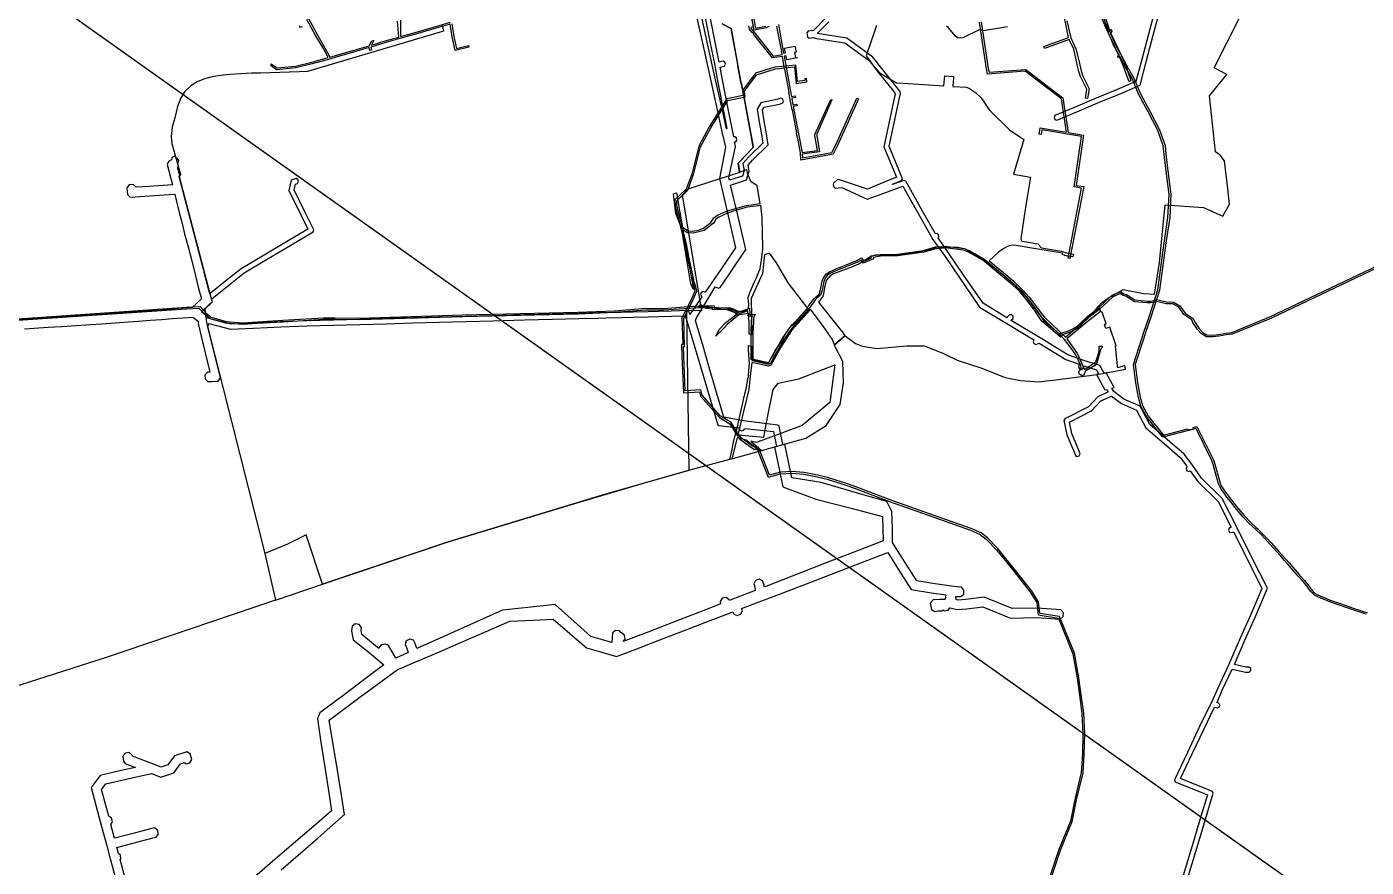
# Model space of a CAD drawing. Extents: x 896 to 2274771, y 652 to 548028.
# Drawn here: x 2232890 to 2235928, y 430659 to 432565 of the extents above; entities that cross this region are included whole.
import ezdxf

# ---------------------------------------------------------------- set-up
doc = ezdxf.new("R2010")
doc.units = 0
doc.header["$MEASUREMENT"] = 0
for name, color, linetype in [('B', 254, 'CONTINUOUS'), ('INHABITED', 14, 'CONTINUOUS'), ('Z', 30, 'CONTINUOUS')]:
    doc.layers.add(name, color=color, linetype=linetype)

msp = doc.modelspace()

# ---------------------------------------------------------------- linework, layer by layer
at = {"layer": 'B', "linetype": 'Continuous'}
msp.add_lwpolyline([(2234467.19, 432571.01), (2234487.8, 432560.89), (2234503.72, 432471.37), (2234504.74, 432462.9), (2234509.52, 432439.03), (2234511.08, 432435.29), (2234537.32, 432293.15), (2234537.68, 432291.17), (2234519.33, 432271.84), (2234508.48, 432260.42), (2234503.39, 432255.06), (2234503.8, 432252.61), (2234504.78, 432246.69), (2234506.51, 432236.28), (2234506.8, 432234.52), (2234388.99, 432196.2), (2234376.31, 432182.89), (2234420.31, 431920.67), (2234386.2, 431921.16), (2234391.51, 431558.66), (2234194.78, 431502.73), (2233844.07, 431396.18), (2233560.58, 431300.49), (2233523.27, 431412.46), (2233481.02, 431391.65), (2233429.95, 431370.37), (2233454.05, 431264.54), (2233069.94, 431134.89), (2232682.17, 431011)], dxfattribs=at)
at = {"layer": 'INHABITED', "linetype": 'Continuous'}
msp.add_lwpolyline([(2233831.7, 432567.9), (2233835.21, 432554.79), (2233526.46, 432463.37), (2233507.78, 432462.69), (2233420, 432459.51), (2233399.84, 432459.11), (2233375.43, 432458), (2233350.75, 432456.45), (2233329.25, 432454.22), (2233313.71, 432451.79), (2233293.24, 432446.61), (2233276.14, 432440.04), (2233262.03, 432430.67), (2233248.58, 432417.57), (2233239.27, 432403.29), (2233231.96, 432383.59), (2233226.03, 432358.38), (2233219.92, 432336.96), (2233217.26, 432315.65), (2233219.06, 432299.89), (2233238.84, 432229.99), (2233235.24, 432225.43), (2233290.14, 432017.3), (2233310.43, 431940.4), (2233294.04, 431924.56), (2233297.87, 431894.41), (2233429.95, 431370.38), (2233454.06, 431264.54), (2233560.58, 431300.5), (2233843.64, 431395.96), (2234132.81, 431483.9), (2234289.03, 431530), (2234388.17, 431558.67), (2234484.4, 431584), (2234489.38, 431585.26), (2234513.37, 431591.54), (2234656.73, 431631.88), (2234702.97, 431660.95), (2234734.38, 431708.34), (2234742.67, 431757.07), (2234741.1, 431805.64), (2234721.83, 431842.28), (2234721.58, 431843.55), (2234745.4, 431863.68), (2234745.9, 431864.1), (2234769.19, 431846.72), (2234785.51, 431840.09), (2234817.94, 431834.94), (2234886.24, 431841.26), (2234925.16, 431841.26), (2234967.56, 431824.9), (2234999.8, 431808.7), (2235053.83, 431791.33), (2235108.6, 431769.36), (2235143.7, 431762.4), (2235186.45, 431759.75), (2235202.1, 431761.7), (2235216.85, 431763.32), (2235317.42, 431776.04), (2235381.68, 431788.11), (2235380.29, 431796.31), (2235364.16, 431791.47), (2235363.82, 431794.8), (2235359.17, 431841.35), (2235360.91, 431841.36), (2235346.72, 431883.62), (2235337.23, 431880.43), (2235334.02, 431890.05), (2235337.84, 431891.28), (2235329.08, 431917.39), (2235324.92, 431918.72), (2235320.69, 431931.22), (2235327.8, 431938.49), (2235344.83, 431951.05), (2235376.25, 431969.06), (2235422.85, 431959.96), (2235447.78, 431958.2), (2235458.69, 432029.9), (2235472.19, 432160.65), (2235559.04, 432155.16), (2235602.55, 432134.86), (2235617.76, 432162.69), (2235613.46, 432203.79), (2235606.1, 432260.78), (2235596.68, 432273.16), (2235586.08, 432280.93), (2235572.57, 432407.91), (2235611.35, 432456.4), (2235583.33, 432471.76), (2235641.74, 432587.85)], dxfattribs=at)
at = {"layer": 'Z', "linetype": 'Continuous'}
for points in [[(2228883.67, 435504.94), (2245195.5, 423932.21)], [(2228883.67, 435504.94), (2245195.5, 423932.21)], [(2228883.67, 435504.94), (2245194.76, 423931.95)], [(2234574.01, 432565.55), (2234566.94, 432562.27), (2234539.7, 432557.07), (2234521.21, 432654.76)], [(2234525.15, 432655.43), (2234542.87, 432561.75), (2234565.86, 432566.19)], [(2234402.97, 432614.98), (2234422.31, 432527.28), (2234441.19, 432441.92), (2234457.99, 432366.06), (2234466.73, 432326.44), (2234471.44, 432304.5), (2234474.33, 432291.31), (2234460.73, 432220.33), (2234480.6, 432136.31), (2234497.72, 432063.47), (2234464.16, 432014.61), (2234428.52, 431962.8), (2234428.38, 431963.08), (2234423.85, 431964.43), (2234419.7, 431962.19), (2234418.34, 431957.66), (2234421.28, 431952.23), (2234394.01, 431912.36), (2234391.91, 431918.79), (2234388.83, 431920.96), (2234352.02, 431920.11), (2234323.07, 431919.36), (2234299.4, 431918.66), (2234265.05, 431917.68), (2234237.86, 431916.87), (2234202.98, 431915.98), (2234184.86, 431915.68), (2234142.46, 431914.35), (2234081.91, 431912.84), (2234018.3, 431911.46), (2233946.59, 431909.51), (2233885.13, 431907.88), (2233824.67, 431906.11), (2233764.92, 431904.5), (2233704.98, 431902.86), (2233644.92, 431901.29), (2233585.29, 431899.74), (2233525.5, 431898.16), (2233465.54, 431895.33), (2233404, 431892.59), (2233353.28, 431890.24), (2233296.53, 431904.95), (2233295.85, 431910.29), (2233295.36, 431910.41), (2233286.07, 431918.14), (2233304.93, 431936.14), (2233310.22, 431941.19), (2233308.76, 431946.71), (2233313.32, 431951.06), (2233348.84, 431979.35), (2233382.75, 432006.48), (2233433.92, 432037.03), (2233485.04, 432067.47), (2233539.57, 432100.06), (2233540.83, 432104.31), (2233521.67, 432143.64), (2233496.26, 432194.77), (2233499.25, 432207.84), (2233504.33, 432209.57), (2233506.43, 432213.8), (2233504.91, 432218.27), (2233500.68, 432220.36), (2233489.55, 432216.6), (2233484.23, 432193.34), (2233511.44, 432138.61), (2233527.32, 432106.02), (2233479.2, 432077.26), (2233428.08, 432046.82), (2233376.24, 432015.87), (2233341.73, 431988.26), (2233305.81, 431959.66), (2233305.44, 431959.3), (2233304.39, 431963.28), (2233303.9, 431963.29), (2233300.34, 431976.8), (2233292.61, 432007.78), (2233292.03, 432010.15), (2233290.14, 432017.3), (2233235.24, 432225.43), (2233236.84, 432227.46), (2233232.07, 432246.4), (2233233.89, 432247.47), (2233232.49, 432252.44), (2233232.6, 432252.51), (2233234.67, 432261.76), (2233232.13, 432265.75), (2233228.49, 432266.56), (2233226.94, 432272.03), (2233226.6, 432272.11), (2233219.11, 432267.36), (2233218.15, 432263.03), (2233211.25, 432258.98), (2233208.5, 432252.4), (2233220.13, 432206.15), (2233166.91, 432202.71), (2233138.03, 432200.82), (2233138, 432201.12), (2233131.23, 432206.84), (2233122.4, 432206.09), (2233116.68, 432199.31), (2233117.28, 432192.21), (2233118.15, 432184.05), (2233124.74, 432178.5), (2233168.29, 432181.35), (2233224.25, 432184.97), (2233225.41, 432185.05), (2233229.55, 432168.4), (2233235.87, 432143.86), (2233242.58, 432118.76), (2233247.84, 432095.37), (2233255.98, 432065.33), (2233264.05, 432034.19), (2233271.84, 432002.62), (2233279.61, 431971.49), (2233285.91, 431947.56), (2233265.38, 431927.97), (2233242.97, 431926.27), (2233218.34, 431924.48), (2233193.58, 431922.29), (2233168.29, 431920.81), (2233141.94, 431918.78), (2233119.26, 431916.86), (2233089.12, 431914.86), (2233058.32, 431912.6), (2233032.12, 431910.76), (2233000.64, 431909.02), (2232967.26, 431906.76), (2232937.14, 431904.76), (2232905.67, 431902.66), (2232870.6, 431900.47)], [(2233466.78, 430653.41), (2233505.18, 430686.61), (2233550.58, 430725.81), (2233610.85, 430778.79), (2233602.09, 430832.66), (2233592.85, 430888.25), (2233583.39, 430946.12), (2233575.91, 430992.82), (2233609.41, 431017.58), (2233645.56, 431044.36), (2233684.5, 431073.03), (2233729.77, 431106.47), (2233774.15, 431125.75), (2233820.56, 431145.51), (2233875.89, 431169.32), (2233932.19, 431193.63), (2233985.74, 431217.04), (2234038.71, 431219.33), (2234083.94, 431221.62), (2234121.88, 431188.72), (2234159.16, 431156.18), (2234191.47, 431147.14), (2234227.55, 431136.75), (2234269.88, 431152.93), (2234325.98, 431174.58), (2234383.22, 431196.55), (2234439.96, 431218.28), (2234479.84, 431233.75), (2234491.15, 431238), (2234493.22, 431233.08), (2234501.43, 431229.73), (2234509.6, 431233.17), (2234512.95, 431241.38), (2234511.19, 431245.56), (2234557.06, 431262.89), (2234613.23, 431284.36), (2234668.41, 431305.55), (2234725.14, 431327.41), (2234781.61, 431349.36), (2234842.71, 431372.82), (2234866.57, 431335.02), (2234895.76, 431288.51), (2234941.7, 431281.47), (2234974.02, 431276.66), (2234972.66, 431266.62), (2234971.34, 431266.32), (2234960.98, 431265.72), (2234945.46, 431265.51), (2234939.15, 431257.55), (2234942.2, 431243.66), (2234949.66, 431238.88), (2234957.13, 431240.06), (2234965.99, 431240.18), (2234968.05, 431242.29), (2234970.74, 431240.32), (2234979.5, 431241.67), (2234983.49, 431247.12), (2234984.56, 431247.37), (2234999.29, 431243.22), (2235022.03, 431244.83), (2235058.47, 431249.53), (2235121.08, 431223.98), (2235180.13, 431225.25), (2235234.03, 431221.57), (2235240.71, 431227.4), (2235241.31, 431236.24), (2235235.49, 431242.92), (2235180.63, 431246.67), (2235125.05, 431245.47), (2235061.33, 431271.48), (2235019.9, 431266.14), (2235001.5, 431264.83), (2234997.69, 431265.9), (2234997.33, 431273.18), (2235008.44, 431272.6), (2235015.03, 431278.53), (2235015.49, 431287.39), (2235009.55, 431293.97), (2235000.05, 431294.46), (2234987.6, 431296.27), (2234944.89, 431302.63), (2234908.68, 431308.18), (2234884.68, 431346.42), (2234856.02, 431391.83), (2234853.76, 431395.15), (2234853.1, 431427.81), (2234852.17, 431465.5), (2234840.72, 431488.14), (2234787.24, 431503.76), (2234691.98, 431531.12), (2234625.32, 431542.14), (2234609.51, 431618.59), (2234604.68, 431617.23), (2234596.04, 431659.05), (2234593.33, 431661.54), (2234515.21, 431670.88), (2234470.87, 431679.56), (2234455.14, 431732.92), (2234437.93, 431792.17), (2234422.19, 431845.43), (2234406.79, 431897.62), (2234407.94, 431903.14), (2234441.13, 431958.34), (2234451.06, 431974.77), (2234458.77, 431972.33), (2234462.35, 431973.57), (2234481.98, 432002.51), (2234520.75, 432059.59), (2234501.71, 432140.6), (2234486.13, 432205.45), (2234522.48, 432217.25), (2234528.33, 432237.34), (2234526.3, 432250.9), (2234536.23, 432261.96), (2234571.4, 432296.83), (2234566.56, 432326.61), (2234562.61, 432350.62), (2234558.47, 432375.94), (2234562.12, 432382.36), (2234597.46, 432389.45), (2234604.43, 432392.53), (2234606.14, 432396.94), (2234604.23, 432401.26), (2234599.82, 432402.96), (2234593.99, 432400.38), (2234554.78, 432392.51), (2234546.57, 432378.07), (2234551.36, 432348.77), (2234555.31, 432324.77), (2234559.21, 432300.8), (2234527.97, 432269.83), (2234514.23, 432254.52), (2234516.68, 432238.13), (2234513.22, 432226.23), (2234483.52, 432216.59), (2234482.28, 432221.95), (2234497.35, 432293.38), (2234495.37, 432303.57), (2234497.86, 432303.99), (2234500.6, 432307.83), (2234499.82, 432312.49), (2234495.97, 432315.23), (2234493.2, 432314.76), (2234482.22, 432371.32), (2234467.34, 432447.88), (2234462.44, 432473.31), (2234465.56, 432473.93), (2234472.04, 432475.67), (2234474.4, 432479.76), (2234473.18, 432484.32), (2234469.09, 432486.68), (2234462.98, 432485.04), (2234460.23, 432484.5), (2234450.35, 432533.21), (2234433.91, 432618.26)], [(2234422.72, 432616.09), (2234439.17, 432531), (2234450.18, 432476.71), (2234456.15, 432445.72), (2234471.03, 432369.14), (2234477.92, 432333.66), (2234476.84, 432333.53), (2234469.12, 432368.52), (2234452.32, 432444.38), (2234433.44, 432529.74), (2234414.11, 432617.38)], [(2234528.66, 432613.22), (2234537.12, 432563.96), (2234532.4, 432563.19), (2234532.78, 432560.98), (2234582.69, 432498.27), (2234602.91, 432501.47), (2234601.62, 432508.34), (2234602.18, 432508.44), (2234597.27, 432535.01), (2234592.15, 432561.58), (2234591.34, 432566.27)], [(2235446.54, 432596.12), (2235433.77, 432548.19), (2235418.76, 432490.79), (2235405.3, 432440.29), (2235361.23, 432421.82), (2235315.04, 432402.55), (2235267.36, 432382.54), (2235221.59, 432363.48), (2235219.79, 432359.11), (2235221.6, 432354.75), (2235225.97, 432352.96), (2235271.76, 432372.03), (2235319.44, 432392.03), (2235365.63, 432411.3), (2235414.88, 432431.94), (2235429.78, 432487.88), (2235444.79, 432545.28), (2235457.56, 432593.2)], [(2235928.84, 431233.16), (2235922.93, 431234.5), (2235916.24, 431236.44), (2235897.14, 431242.63), (2235884.74, 431246.9), (2235862.97, 431254.59), (2235844.96, 431261.16), (2235830.68, 431266.62), (2235824.94, 431268.94), (2235816.26, 431272.74), (2235811.18, 431275.53), (2235807.94, 431278.07), (2235804.9, 431280.95), (2235801.94, 431284.29), (2235799.05, 431288.04), (2235796.25, 431292.2), (2235794.84, 431294.49), (2235791.65, 431298.24), (2235784.48, 431306.56), (2235773.67, 431319.02), (2235768.25, 431325.23), (2235758.37, 431336.55), (2235749.77, 431346.37), (2235742.44, 431354.68), (2235733.82, 431364.33), (2235725.08, 431374), (2235709.88, 431390.75), (2235697.66, 431404.07), (2235688.46, 431413.94), (2235679.21, 431423.23), (2235675.71, 431426.04), (2235663.24, 431437.68), (2235648.23, 431453.88), (2235630.6, 431474.66), (2235619.8, 431488.06), (2235612, 431498.15), (2235605.38, 431507.19), (2235599.95, 431515.16), (2235595.68, 431522.09), (2235592.52, 431528.16), (2235586.59, 431550.39), (2235580.97, 431571.84), (2235577.46, 431581.24), (2235541.8, 431653.46), (2235466.74, 431634.22), (2235430.95, 431678.65), (2235416.58, 431704.39), (2235411.44, 431723.98), (2235405.14, 431757.71), (2235399.69, 431799.08), (2235418.69, 431857.8), (2235423.53, 431872.46), (2235436.65, 431909.61), (2235455.05, 431967.95), (2235466.32, 432052.56), (2235471.15, 432084.93), (2235478.18, 432132.55), (2235481.03, 432184.69), (2235474.72, 432231.38), (2235469.24, 432275.08), (2235467.68, 432294.61), (2235455.08, 432329.38), (2235432.73, 432373.01), (2235412.29, 432410.47), (2235397.45, 432446.17), (2235381.48, 432474.4), (2235369.79, 432496.42), (2235367.34, 432495.18), (2235366.85, 432495.01), (2235366.33, 432494.97), (2235365.81, 432495.07), (2235365.34, 432495.3), (2235364.95, 432495.64), (2235364.65, 432496.07), (2235364.48, 432496.56), (2235364.44, 432497.08), (2235364.54, 432497.6), (2235364.77, 432498.07), (2235365.11, 432498.46), (2235365.54, 432498.76), (2235367.92, 432499.96), (2235367.04, 432501.61), (2235355.35, 432521.2), (2235345.04, 432546.72), (2235325.58, 432604.96)], [(2235329.13, 432606.98), (2235348.79, 432548.09), (2235358.95, 432522.99), (2235370.53, 432503.58), (2235384.99, 432476.33), (2235401.05, 432447.93), (2235415.91, 432412.2), (2235436.25, 432374.88), (2235458.75, 432330.99), (2235471.63, 432295.47), (2235473.21, 432275.48), (2235478.68, 432231.88), (2235485.05, 432184.85), (2235482.16, 432132.16), (2235475.1, 432084.35), (2235470.27, 432051.99), (2235458.97, 431967.07), (2235440.44, 431908.3), (2235427.33, 431871.16), (2235422.49, 431856.55), (2235403.78, 431798.72), (2235409.09, 431758.33), (2235415.34, 431724.87), (2235420.31, 431705.9), (2235434.28, 431680.9), (2235468.24, 431638.75), (2235523.31, 431652.86), (2235523.9, 431650.43), (2235535.8, 431653.31), (2235535.18, 431655.9), (2235543.94, 431658.14), (2235581.14, 431582.82), (2235584.78, 431573.05), (2235590.46, 431551.42), (2235596.29, 431529.57), (2235599.16, 431524.09), (2235603.3, 431517.35), (2235608.65, 431509.5), (2235615.19, 431500.55), (2235622.93, 431490.54), (2235633.69, 431477.2), (2235651.23, 431456.53), (2235666.1, 431440.49), (2235678.27, 431429.11), (2235681.79, 431426.29), (2235691.37, 431416.69), (2235700.59, 431406.78), (2235712.83, 431393.44), (2235728.06, 431376.68), (2235736.8, 431367), (2235745.43, 431357.33), (2235752.77, 431349.01), (2235761.39, 431339.18), (2235771.27, 431327.87), (2235776.69, 431321.63), (2235787.5, 431309.18), (2235794.69, 431300.84), (2235797.99, 431296.94), (2235799.64, 431294.34), (2235802.3, 431290.38), (2235805.01, 431286.84), (2235807.78, 431283.73), (2235810.6, 431281.06), (2235813.42, 431278.85), (2235817.99, 431276.35), (2235826.48, 431272.63), (2235832.16, 431270.34), (2235846.35, 431264.91), (2235864.32, 431258.35), (2235886.05, 431250.68), (2235898.42, 431246.42), (2235917.39, 431240.26), (2235923.99, 431238.36), (2235930.88, 431236.86)], [(2233854.31, 432571.62), (2233858.37, 432542.71), (2233864.78, 432515.69), (2233892.05, 432522.13), (2233892.92, 432518.23), (2233861.8, 432510.86), (2233854.45, 432541.97), (2233850.42, 432570.52), (2233813.26, 432560.07), (2233771.66, 432547.89), (2233736.26, 432537.71), (2233704.22, 432528.69), (2233670.08, 432518.45), (2233671.99, 432511.59), (2233668.13, 432510.53), (2233666.26, 432517.31), (2233630.8, 432506.95), (2233601.47, 432498.74), (2233579.36, 432492.18), (2233537.23, 432480.22), (2233500.33, 432471.34), (2233456.57, 432467.11), (2233444.32, 432475.7), (2233444.39, 432480.54), (2233457.66, 432471.23), (2233499.66, 432475.29), (2233536.22, 432484.1), (2233573.51, 432494.68), (2233562.68, 432514.99), (2233544.23, 432546.54), (2233524.91, 432581.48)], [(2233515.3, 432564.78), (2233509.56, 432562.86), (2233509.25, 432566.98)], [(2233527.79, 432584.54), (2233547.71, 432548.53), (2233566.17, 432516.95), (2233577.44, 432495.82), (2233600.36, 432502.59), (2233629.71, 432510.8), (2233666.29, 432521.49), (2233672.27, 432532.42), (2233677.45, 432533.54), (2233671.74, 432523.11), (2233703.1, 432532.53), (2233733.58, 432541.11), (2233730.76, 432577.54)], [(2233737.81, 432579.3), (2233737.71, 432542.29), (2233770.55, 432551.73), (2233812.16, 432563.9), (2233851.01, 432574.83)], [(2234816.78, 432567.39), (2234793.57, 432499), (2234809.72, 432476.71), (2234822.89, 432461.28), (2234862.48, 432437.52), (2234878, 432436.68), (2234970.13, 432430.74), (2234972.13, 432453.43), (2234991.98, 432452.02), (2234991.49, 432446.61), (2234991.01, 432440.62), (2234990.09, 432429.52), (2235021.29, 432427.98), (2235028.28, 432424.67), (2235041.69, 432415.57), (2235054.54, 432403.76), (2235072.63, 432376.05), (2235073.13, 432375.58), (2235074.69, 432374.01), (2235118.65, 432330.79), (2235151.18, 432308.88), (2235128.16, 432230.58), (2235166.13, 432223.79), (2235166.11, 432223.67), (2235158.5, 432178.27), (2235154.89, 432154.89), (2235153.99, 432150.26), (2235144.19, 432083.9), (2235145.32, 432080.37), (2235147.26, 432078.69), (2235171.01, 432074.43), (2235177.17, 432073.33), (2235182.82, 432072.3), (2235186.78, 432068.96), (2235188.32, 432065.45), (2235190.14, 432063.97), (2235191.02, 432063.25), (2235236.87, 432055.71), (2235237.45, 432055.61), (2235244.98, 432052.74), (2235263.86, 432048.73), (2235262.12, 432042.91), (2235261.96, 432042.93), (2235243.09, 432046.26), (2235243.24, 432047.14), (2235238.73, 432047.89), (2235239.24, 432051.24), (2235178.64, 432061.09), (2235129.02, 432069.14), (2235122.76, 432068.86), (2235118.33, 432067.9), (2235114.01, 432066.41), (2235106.18, 432062.09), (2235093.52, 432053.76), (2235072.94, 432033.97), (2235105.18, 432007.75), (2235126.57, 431989.25), (2235148.84, 431967.66), (2235163.1, 431951.6), (2235193.36, 431911.15), (2235198.13, 431906.39), (2235245.48, 431860.66), (2235280.77, 431890.76), (2235301.01, 431908.61), (2235310.17, 431916.68), (2235320.69, 431931.22), (2235324.92, 431918.72), (2235293.97, 431894.95), (2235248.86, 431856.95), (2235272.95, 431823.42), (2235288.28, 431788.99), (2235289.31, 431787.26), (2235301.1, 431795.53), (2235314.7, 431804.69), (2235319.87, 431820.88), (2235321.88, 431829.68), (2235322.47, 431840.4), (2235329.48, 431840.82), (2235325.13, 431832.94), (2235316.99, 431802.2), (2235311.63, 431795.73), (2235297.06, 431787.25), (2235290.82, 431783.63), (2235286.33, 431774.06), (2235282.12, 431773.81), (2235276.79, 431777.39), (2235276.15, 431782.96), (2235279.18, 431785.83), (2235281.06, 431790.99), (2235280.22, 431796.47), (2235268.99, 431820.95), (2235258.91, 431836.19), (2235243.85, 431855.52), (2235190.4, 431907.66), (2235159.27, 431949.35), (2235142.42, 431967.44), (2235126.9, 431982.7), (2235102.05, 432003.84), (2235066.6, 432032.8), (2235025.35, 432056.82), (2235018.68, 432060.15), (2235002.18, 432064.12), (2234962.49, 432065.1), (2234952.07, 432064.07), (2234934.71, 432057.83), (2234895.62, 432051.5), (2234869.53, 432047.52), (2234826.08, 432047.15), (2234814.79, 432046.47), (2234805.13, 432043.88), (2234796.24, 432038.76), (2234777.98, 432027.25), (2234762.58, 432020.71), (2234719.67, 432004.69), (2234711.72, 432000.01), (2234702.65, 431988.99), (2234699.35, 431973.81), (2234696.44, 431954.49), (2234689.68, 431945.29), (2234685.62, 431940.51), (2234723.92, 431892.01), (2234740.29, 431872.02), (2234745.4, 431863.68), (2234721.58, 431843.55), (2234718.35, 431853.04), (2234717.43, 431855.75), (2234696.1, 431886.16), (2234685.98, 431899.69), (2234669.21, 431922.06), (2234667.82, 431923.78), (2234624.43, 431876.06), (2234599.8, 431837.87), (2234577.35, 431797.26), (2234572.46, 431795.08), (2234534.55, 431803.17), (2234530.95, 431772.43), (2234527.7, 431742.33), (2234502.27, 431639.1), (2234561.53, 431634.01), (2234570.94, 431682.31), (2234582.61, 431742.18), (2234593.88, 431756.25), (2234641.06, 431766.2), (2234722.67, 431797.88), (2234711.62, 431713.02), (2234648.78, 431660.65), (2234559.58, 431627.45), (2234544.07, 431621.69), (2234532.21, 431625.26), (2234556.2, 431603.99), (2234556.47, 431603.67), (2234551.48, 431602.26), (2234551.54, 431602.8), (2234521.46, 431627.34), (2234500.95, 431632.31), (2234489.38, 431585.28), (2234484.41, 431584.04), (2234488.1, 431599.09), (2234493.22, 431626.58), (2234502.74, 431660.4), (2234504.83, 431672.45), (2234512.98, 431708.46), (2234517.36, 431726.03), (2234521.74, 431743.59), (2234522.15, 431746.56), (2234525.02, 431766.87), (2234526.08, 431766.9), (2234526.69, 431772.28), (2234526.93, 431775.06), (2234528.56, 431794.48), (2234529.22, 431801.43), (2234526.62, 431831.32), (2234526.79, 431841.92), (2234534.48, 431839.35), (2234534.58, 431812.3), (2234536.67, 431810.38), (2234572.35, 431802.25), (2234579.78, 431816.23), (2234586.53, 431829.79), (2234591.21, 431836.23), (2234599.95, 431849.14), (2234612.18, 431870.79), (2234623.73, 431886.89), (2234626.12, 431889.66), (2234627.94, 431888.11), (2234659.98, 431924.94), (2234662.3, 431924.87), (2234616.76, 431984.36), (2234590.03, 432029.76), (2234574.25, 432051.31), (2234562.99, 432047.36), (2234558.35, 432005.49), (2234532.74, 431948.84), (2234534.5, 431866.07), (2234528, 431867.95), (2234528.49, 431883.67), (2234527.61, 431914.32), (2234505.09, 431911.5), (2234479.43, 431890.72), (2234471.66, 431882.27), (2234463.42, 431873.89), (2234452.81, 431863.09), (2234460.76, 431879.38), (2234475.53, 431893.76), (2234500.77, 431914), (2234483.64, 431922.87), (2234445.06, 431924.46), (2234431.28, 431925.67), (2234425.04, 431927.23), (2234413.97, 431930), (2234416.37, 431934.95), (2234425.89, 431931.12), (2234427.63, 431930.89), (2234443.27, 431928.92), (2234476.37, 431927.57), (2234484.1, 431927.26), (2234485.48, 431927.19), (2234492.43, 431925.27), (2234501.38, 431920.91), (2234506.11, 431919.64), (2234508.2, 431919.16), (2234508.93, 431919.08), (2234510.59, 431918.94), (2234512.52, 431919.09), (2234515.24, 431919.56), (2234518.34, 431920.61), (2234522.7, 431922.48), (2234525.68, 431923.98), (2234526.42, 431925.68), (2234526.93, 431928.59), (2234527.43, 431933.1), (2234527.4, 431937.34), (2234527.07, 431941.08), (2234526.34, 431951.83), (2234530.62, 431963.82), (2234539.86, 431984.82), (2234543.87, 431993.82), (2234552.97, 432016.85), (2234555.54, 432030.93), (2234559.26, 432060.18), (2234559.68, 432063.36), (2234557.85, 432132.2), (2234554.86, 432159.29), (2234524.05, 432155.43), (2234492.2, 432146.24), (2234477.86, 432141.29), (2234458.11, 432132.15), (2234452.85, 432128.16), (2234447.21, 432119.37), (2234426.09, 432103.07), (2234414.24, 432099.36), (2234401.61, 432096.7), (2234388.66, 432097.8), (2234378.01, 432103.96), (2234402.09, 431969.31), (2234396.3, 431982.12), (2234374.66, 432108.51), (2234362.23, 432141.04), (2234356.61, 432185.67), (2234363.69, 432187.97), (2234370.73, 432143.48), (2234377.15, 432110.19), (2234389.74, 432101.88), (2234400.56, 432101.21), (2234412.67, 432103.73), (2234423.11, 432107.12), (2234441.37, 432120.91), (2234448.35, 432131.43), (2234454.94, 432136.75), (2234466.66, 432141.67), (2234479.88, 432147.12), (2234491.97, 432151.37), (2234522.58, 432159.52), (2234553.6, 432164.19), (2234546.58, 432203.68), (2234532.34, 432214.09), (2234525.38, 432230.13), (2234523.01, 432241.05), (2234506.8, 432234.53), (2234503.39, 432255.06), (2234537.68, 432291.17), (2234536.88, 432295.5), (2234532.68, 432318.27), (2234516.15, 432407.88), (2234511.09, 432435.3), (2234509.52, 432439.04), (2234504.74, 432462.9), (2234503.72, 432471.38), (2234501.53, 432483.72), (2234491.56, 432539.8), (2234487.8, 432560.9), (2234467.18, 432571.01)], [(2234594.73, 432569.98), (2234606.36, 432505.02), (2234610.76, 432505.78), (2234608.82, 432515.75), (2234632.13, 432520.28), (2234634.72, 432507.01), (2234631.53, 432506.45), (2234633.62, 432494.38), (2234637.08, 432494.95), (2234637.2, 432494.36), (2234613.83, 432489.82), (2234612.1, 432498.85), (2234607.58, 432498.15), (2234622.54, 432413.8), (2234624, 432406.3), (2234632.85, 432408.04), (2234633.67, 432404.13), (2234624.76, 432402.39), (2234627.65, 432387.46), (2234636.35, 432389.2), (2234637.15, 432385.28), (2234628.41, 432383.53), (2234648.47, 432279.67), (2234683.13, 432284.44), (2234677.49, 432317.75), (2234677.1, 432320.04), (2234713.59, 432399.8), (2234715.64, 432398.87), (2234681.22, 432319.68), (2234681.59, 432318.05), (2234687.7, 432281.05), (2234648.74, 432275.67), (2234649.19, 432267.16), (2234716.14, 432279.64), (2234725.51, 432298.76), (2234772.78, 432402.84), (2234776.42, 432401.18), (2234729.15, 432297.1), (2234718.91, 432276.08), (2234645.34, 432262.42), (2234644.67, 432278.6), (2234638.44, 432312.21), (2234638.1, 432312.14), (2234635.88, 432323.62), (2234636.3, 432323.7), (2234626.79, 432376.86), (2234625.61, 432376.65), (2234618.13, 432415.78), (2234619.16, 432415.97), (2234609.34, 432469.1), (2234608.62, 432468.97), (2234603.61, 432497.53), (2234580.94, 432493.98), (2234538.28, 432547.59), (2234537.46, 432551.96), (2234535.19, 432551.53), (2234529, 432559.3), (2234527.78, 432566.49)], [(2234704.03, 432586.76), (2234673.91, 432556.48), (2234672.2, 432555.76), (2234671.47, 432556.27), (2234662.04, 432554.67), (2234659.31, 432550.82), (2234660.89, 432541.51), (2234664.74, 432538.78), (2234673.62, 432540.28), (2234680.71, 432537.95), (2234745.62, 432528.09), (2234800.94, 432487.31), (2234823.49, 432458.99), (2234855.73, 432418.43), (2234859.78, 432412.73), (2234858.31, 432406.06), (2234845.22, 432345.12), (2234834.01, 432292.51), (2234862.29, 432223.37), (2234834.57, 432212.12), (2234796.45, 432196.66), (2234730.93, 432218.46), (2234727.89, 432217.81), (2234719.26, 432209.87), (2234719.06, 432205.15), (2234719.87, 432204.28), (2234720.1, 432201.63), (2234723.72, 432198.6), (2234738.47, 432199.9), (2234796.33, 432174), (2234842.17, 432190.69), (2234876.84, 432203.06), (2234910.67, 432142.43), (2234945.2, 432082.67), (2234972.68, 432043.6), (2235004.33, 431996.89), (2235050.82, 431929.17), (2235112.88, 431891.49), (2235174.09, 431854.51), (2235172.36, 431850.6), (2235174.06, 431846.19), (2235178.37, 431844.28), (2235186.07, 431847.25), (2235246.23, 431810.46), (2235276.83, 431799.66), (2235275.17, 431793.05), (2235277.6, 431789), (2235282.18, 431787.85), (2235286.23, 431790.28), (2235287.67, 431796.02), (2235316.14, 431786.9), (2235321.51, 431776.81), (2235316.32, 431775.9), (2235334.69, 431741.37), (2235339.72, 431742.55), (2235342.82, 431736.72), (2235319.27, 431725.8), (2235297.85, 431702.87), (2235243.99, 431675.39), (2235242.33, 431671.93), (2235248.95, 431639.22), (2235265.91, 431598.4), (2235268.3, 431592.33), (2235272.63, 431590.45), (2235277.02, 431592.18), (2235278.9, 431596.51), (2235276.47, 431602.68), (2235259.91, 431642.57), (2235254.74, 431668.07), (2235304.82, 431693.62), (2235326.08, 431716.39), (2235349.98, 431727.48), (2235372.45, 431710.59), (2235406.98, 431695.5), (2235427.64, 431655.34), (2235475.1, 431614.96), (2235506.8, 431587.59), (2235521.23, 431568.26), (2235519.19, 431562.15), (2235521.29, 431557.93), (2235525.77, 431556.43), (2235528.68, 431557.88), (2235545.66, 431533.97), (2235591.74, 431488.18), (2235621.55, 431429.94), (2235617.32, 431427.81), (2235615.85, 431423.33), (2235617.97, 431419.11), (2235622.46, 431417.63), (2235626.7, 431419.78), (2235660.02, 431353.55), (2235691.25, 431291.12), (2235666.04, 431232.33), (2235642.16, 431178.22), (2235615.78, 431117.06), (2235590.96, 431064.94), (2235577.27, 431032.67), (2235572.43, 431024.36), (2235549.93, 430978.06), (2235522.33, 430919.21), (2235492.92, 430857.33), (2235494.7, 430852.75), (2235567.84, 430823.02), (2235552.35, 430771.67), (2235535.61, 430715.37), (2235512.89, 430640.54)], [(2235524.84, 430640.67), (2235546.52, 430712.09), (2235563.27, 430768.4), (2235580.89, 430826.81), (2235578.99, 430830.79), (2235506.87, 430860.11), (2235532.64, 430914.35), (2235560.21, 430973.14), (2235582.5, 431018.99), (2235584.46, 431022.36), (2235589.68, 431020.35), (2235594, 431022.27), (2235595.69, 431026.67), (2235593.77, 431030.99), (2235589.62, 431032.59), (2235601.36, 431060.26), (2235624.16, 431108.15), (2235653.75, 431101.47), (2235662.7, 431101.46), (2235666.04, 431104.79), (2235666.05, 431109.51), (2235662.71, 431112.86), (2235655.03, 431112.87), (2235628.92, 431118.76), (2235652.61, 431173.66), (2235676.49, 431227.78), (2235703.81, 431291.49), (2235670.21, 431358.66), (2235634.27, 431430.1), (2235601.07, 431494.98), (2235554.39, 431541.36), (2235532.19, 431572.64), (2235515.19, 431595.41), (2235482.52, 431623.61), (2235436.74, 431662.56), (2235415.26, 431704.32), (2235378.24, 431720.5), (2235355.12, 431737.88), (2235351.2, 431745.25), (2235356.24, 431746.42), (2235338.39, 431779.98), (2235333.24, 431779.01), (2235324.03, 431796.34), (2235285.43, 431808.71), (2235251.16, 431820.81), (2235188.37, 431859.2), (2235122.75, 431898.84), (2235122.89, 431899.24), (2235127.14, 431903.44), (2235127.18, 431908.16), (2235123.86, 431911.52), (2235119.14, 431911.55), (2235113.01, 431905.51), (2235112.79, 431904.88), (2235058.83, 431937.64), (2235013.75, 432003.31), (2234982.06, 432050.07), (2234956.93, 432085.8), (2234958.81, 432088.57), (2234957.91, 432093.21), (2234954, 432095.85), (2234951.07, 432095.29), (2234920.58, 432148.06), (2234883.42, 432214.65), (2234879.51, 432216.12), (2234853.6, 432206.87), (2234853.39, 432207.46), (2234874.06, 432215.85), (2234875.9, 432220.21), (2234845.89, 432293.58), (2234856.36, 432342.74), (2234869.45, 432403.64), (2234871.64, 432413.55), (2234870.98, 432414.57), (2234871.27, 432416.25), (2234864.85, 432425.28), (2234832.42, 432466.09), (2234808.91, 432495.59), (2234750.12, 432538.94), (2234682.81, 432549.26), (2234709.34, 432575.92)], [(2235114.32, 432564.66), (2235060.15, 432555.52), (2235059.79, 432555.22), (2235049.64, 432557.53), (2235013.16, 432539.88), (2235007.56, 432538.56), (2235001.54, 432539.43), (2234996.6, 432543.21), (2234980.13, 432561.94), (2234976.15, 432566.33)], [(2235054.52, 432575.48), (2235060.03, 432540.46), (2235070.67, 432470.13), (2235072.31, 432461.32), (2235155.61, 432467.97), (2235208.36, 432427.55), (2235240.07, 432403.27), (2235251.94, 432324.81), (2235286.39, 432318.95), (2235269.84, 432204.74), (2235287.16, 432202.23), (2235255.62, 432039.16), (2235251.69, 432039.93), (2235282.43, 432198.88), (2235265.31, 432201.35), (2235281.87, 432315.66), (2235191.92, 432330.98), (2235190.33, 432320.32), (2235186.38, 432320.92), (2235188.57, 432335.6), (2235247.78, 432325.51), (2235236.36, 432401.08), (2235205.93, 432424.38), (2235154.4, 432463.86), (2235069.03, 432457.05), (2235066.72, 432469.47), (2235056.07, 432539.86), (2235050.59, 432574.71)], [(2235248.97, 432577.76), (2235257.64, 432539.46), (2235269.04, 432514.41), (2235276.37, 432488.3), (2235281.45, 432464.84), (2235285.04, 432452.8), (2235299.18, 432424.12), (2235295.4, 432402), (2235290.84, 432402.98), (2235294.29, 432423.38), (2235280.12, 432451.94), (2235276.27, 432463.42), (2235274.14, 432472.07), (2235264.84, 432513.69), (2235254.16, 432535.83), (2235198, 432515.02), (2235196.37, 432519.75), (2235252.28, 432540.19), (2235243.93, 432581.97)], [(2235338.05, 432573.06), (2235345.73, 432554.58), (2235348.07, 432558.92), (2235351.22, 432554.46), (2235348.42, 432549.12), (2235379.35, 432484.39), (2235394.16, 432442.83), (2235389.94, 432440.1), (2235374.52, 432482.89), (2235336.9, 432563.31), (2235327.82, 432585.9)], [(2235214.57, 430639.09), (2235234.27, 430697.58), (2235260.79, 430762.69), (2235270.57, 430811.67), (2235285.54, 430872.93), (2235288.31, 430915.4), (2235289.33, 430961.7), (2235287.14, 431008.17), (2235281.59, 431049.68), (2235275.87, 431088.3), (2235266.21, 431144.3), (2235232.51, 431227.47), (2235187.41, 431234.47), (2235184.45, 431260.75), (2235169.2, 431285.29), (2235132.68, 431331.79), (2235092.63, 431381.59), (2235068.68, 431405.8), (2235054.18, 431417.03), (2235031.96, 431427.07), (2234948.21, 431456.34), (2234847.8, 431491.92), (2234772.66, 431520.51), (2234753.53, 431527.59), (2234706.08, 431542.74), (2234676.79, 431549.44), (2234652.49, 431553.99), (2234625.54, 431556.27), (2234599.06, 431554.7), (2234574.15, 431548.25), (2234549.6, 431611.21), (2234540.83, 431611.26), (2234533.54, 431615.5), (2234509.99, 431632.57), (2234502.25, 431644.17), (2234487.29, 431667.06), (2234463.48, 431681.86), (2234421.49, 431729.29), (2234418.56, 431741.46), (2234383.53, 431739.06), (2234379.8, 431817.78), (2234379.06, 431839.91), (2234381.8, 431839.82), (2234379.95, 431904.17), (2234398.74, 431941.09), (2234409.46, 431964.85), (2234407.12, 431975.31), (2234403.39, 431986.28), (2234400.46, 432001.49), (2234393.3, 432036.54), (2234386.56, 432072.28), (2234376.96, 432108.39), (2234373.4, 432123.67), (2234364.49, 432160.04), (2234364.09, 432170.29), (2234389.18, 432194.07), (2234403.05, 432231.79), (2234418.08, 432292.24), (2234441.37, 432335.4), (2234480.16, 432397.47), (2234519.34, 432405.7), (2234517.44, 432418.86), (2234544.99, 432455.9), (2234587.73, 432469.35), (2234630.84, 432473.55), (2234634.79, 432435.95), (2234658.81, 432439.51), (2234658.31, 432447.52), (2234654.35, 432446.8), (2234654.59, 432442.93), (2234638.33, 432440.52), (2234634.4, 432477.92), (2234586.88, 432473.29), (2234542.55, 432459.33), (2234513.25, 432419.92), (2234514.84, 432408.84), (2234477.67, 432401.04), (2234437.91, 432337.42), (2234414.32, 432293.69), (2234399.22, 432232.97), (2234385.75, 432196.33), (2234360.03, 432171.95), (2234360.51, 432159.48), (2234369.51, 432122.74), (2234373.08, 432107.42), (2234382.66, 432071.4), (2234389.38, 432035.77), (2234396.53, 432000.71), (2234399.52, 431985.25), (2234403.26, 431974.22), (2234405.27, 431965.28), (2234395.13, 431942.82), (2234375.93, 431905.08), (2234377.68, 431843.96), (2234374.92, 431844.05), (2234375.8, 431817.61), (2234379.73, 431734.79), (2234415.46, 431737.24), (2234417.84, 431727.38), (2234460.87, 431678.78), (2234484.42, 431664.13), (2234498.91, 431641.97), (2234507.06, 431629.76), (2234531.36, 431612.15), (2234539.75, 431607.27), (2234546.86, 431607.23), (2234571.72, 431543.49), (2234599.69, 431550.73), (2234625.49, 431552.26), (2234651.95, 431550.02), (2234675.97, 431545.53), (2234705.02, 431538.88), (2234752.23, 431523.81), (2234771.25, 431516.77), (2234846.42, 431488.17), (2234946.89, 431452.57), (2235030.47, 431423.35), (2235052.1, 431413.58), (2235066.03, 431402.8), (2235089.64, 431378.92), (2235129.55, 431329.3), (2235165.92, 431282.99), (2235180.58, 431259.4), (2235183.76, 431230.99), (2235229.66, 431223.87), (2235262.34, 431143.2), (2235271.93, 431087.66), (2235277.62, 431049.13), (2235283.16, 431007.81), (2235285.33, 430961.65), (2235284.31, 430915.58), (2235281.57, 430873.54), (2235266.67, 430812.54), (2235256.94, 430763.85), (2235230.51, 430698.97), (2235210.79, 430640.39)], [(2232869.56, 431902.34), (2233251.9, 431928.55), (2233282.9, 431930.04), (2233297.85, 431914.67), (2233307.78, 431905.9), (2233342.33, 431896.24), (2233379.91, 431893.31), (2233412.95, 431895.65), (2233470.96, 431899.1), (2233562.57, 431904.61), (2233589.37, 431904.92), (2233644.77, 431904.13), (2233879.28, 431911.2), (2234139.85, 431917.19), (2234222.9, 431920.5), (2234294.17, 431926.33), (2234334.11, 431926.11), (2234381.69, 431929.37), (2234434.67, 431932.42), (2234448.82, 431932.21), (2234449.43, 431927.14), (2234469.16, 431927.35), (2234479.56, 431926.91), (2234491.03, 431922.64), (2234492.83, 431922.61), (2234502.59, 431916.79), (2234529.02, 431926.35), (2234529.77, 431912.56), (2234541.59, 431912.43), (2234538.4, 431904.74), (2234537.99, 431895.9), (2234537.04, 431869.71), (2234536.54, 431812.1), (2234537.96, 431811.26), (2234568.37, 431803.83), (2234572.19, 431803.73), (2234573.58, 431804.41), (2234577.44, 431811.7), (2234580.93, 431817.93), (2234603.23, 431857.16), (2234621.85, 431883.98), (2234626.91, 431888.78), (2234631.87, 431894.56), (2234659.56, 431926.17), (2234662.54, 431930.24), (2234675.88, 431948.78), (2234678, 431950.58), (2234686.92, 431958.6), (2234690.15, 431968.68), (2234693.56, 431988.6), (2234698.11, 431998.09), (2234703.37, 432004.54), (2234709.22, 432008.41), (2234725.37, 432015.45), (2234772.44, 432034.4), (2234783.21, 432040.38), (2234788.32, 432033.33), (2234805.43, 432040.93), (2234804.27, 432045.04), (2234826.24, 432048.41), (2234864.88, 432048.91), (2234923.99, 432057.25), (2234951.09, 432065.38), (2234960.01, 432065.79), (2234968.62, 432066.72), (2234972.9, 432067.08), (2235010, 432062.91), (2235015.34, 432061.95), (2235027.48, 432057.47), (2235060.51, 432038.48), (2235101.93, 432004.77), (2235128.78, 431982.12), (2235144.71, 431967.67), (2235158.62, 431950.28), (2235178.56, 431924.59), (2235190.38, 431906.65), (2235196.04, 431898.92), (2235219.94, 431878.99), (2235234.15, 431866.51), (2235238.25, 431870.66), (2235255.14, 431875.9), (2235270.4, 431884.22), (2235279.55, 431892.42), (2235296.39, 431908.13), (2235319.57, 431926.61), (2235337.26, 431942.9), (2235351.27, 431956.04), (2235371.67, 431964.67), (2235377.16, 431959.32), (2235384.28, 431957.33), (2235403.33, 431945.22), (2235431.45, 431942.52), (2235438.41, 431942.7), (2235446.87, 431943.78), (2235452.24, 431945.92), (2235475.13, 431940.66), (2235490.52, 431940.08), (2235505.21, 431931.69), (2235517.2, 431915.13), (2235535.24, 431903.08), (2235538.2, 431896.09), (2235548.4, 431880.96), (2235556.97, 431871.83), (2235566.5, 431865.8), (2235580.38, 431865.59), (2235592.89, 431867.02), (2235609.85, 431870.3), (2235622.9, 431871.77), (2235711.05, 431907.98), (2236000.05, 432045.3)], [(2236000.18, 432040.93), (2235712.67, 431904.32), (2235623.91, 431867.87), (2235610.47, 431866.34), (2235593.49, 431863.06), (2235580.59, 431861.59), (2235565.31, 431861.82), (2235554.4, 431868.73), (2235545.25, 431878.45), (2235534.66, 431894.17), (2235532.02, 431900.43), (2235514.38, 431912.2), (2235502.48, 431928.64), (2235489.39, 431936.12), (2235474.59, 431936.67), (2235452.56, 431941.75), (2235447.87, 431939.87), (2235438.72, 431938.72), (2235431.32, 431938.51), (2235401.99, 431941.32), (2235382.62, 431953.64), (2235375.1, 431955.74), (2235370.78, 431959.95), (2235353.49, 431952.62), (2235339.98, 431939.97), (2235322.17, 431923.56), (2235299.01, 431905.09), (2235282.24, 431889.46), (2235272.72, 431880.93), (2235256.71, 431872.2), (2235240.39, 431867.14), (2235234.35, 431861.01), (2235217.35, 431875.94), (2235193.1, 431896.16), (2235187.09, 431904.37), (2235175.31, 431922.26), (2235155.49, 431947.81), (2235141.79, 431964.91), (2235126.14, 431979.1), (2235099.37, 432001.7), (2235058.25, 432035.18), (2235025.79, 432053.84), (2235014.28, 432058.07), (2235009.43, 432058.94), (2234972.84, 432063.06), (2234969.01, 432062.73), (2234960.32, 432061.8), (2234951.77, 432061.4), (2234924.84, 432053.33), (2234865.18, 432044.92), (2234826.57, 432044.42), (2234809.35, 432041.77), (2234810.23, 432038.69), (2234786.98, 432028.37), (2234782.06, 432035.18), (2234774.17, 432030.79), (2234726.91, 432011.75), (2234711.14, 432004.89), (2234706.09, 432001.55), (2234701.5, 431995.92), (2234697.42, 431987.37), (2234694.05, 431967.73), (2234690.4, 431956.36), (2234680.63, 431947.57), (2234678.84, 431946.05), (2234665.77, 431927.9), (2234662.69, 431923.67), (2234634.89, 431891.93), (2234629.82, 431886.01), (2234624.9, 431881.38), (2234606.61, 431855.04), (2234584.41, 431815.96), (2234580.95, 431809.78), (2234576.5, 431801.37), (2234573.06, 431799.7), (2234567.84, 431799.85), (2234536.41, 431807.52), (2234532.53, 431809.87), (2234533.03, 431869.79), (2234533.99, 431896.07), (2234534.43, 431905.62), (2234535.63, 431908.5), (2234525.97, 431908.6), (2234525.31, 431920.76), (2234502.16, 431912.39), (2234491.7, 431918.62), (2234490.29, 431918.65), (2234478.76, 431922.95), (2234469.1, 431923.36), (2234445.9, 431923.11), (2234445.28, 431928.27), (2234434.76, 431928.41), (2234381.94, 431925.39), (2234334.24, 431922.12), (2234294.32, 431922.33), (2234223.14, 431916.51), (2234139.97, 431913.19), (2233879.39, 431907.21), (2233644.8, 431900.13), (2233589.37, 431900.92), (2233562.72, 431900.62), (2233471.19, 431895.1), (2233413.2, 431891.67), (2233379.91, 431889.29), (2233341.63, 431892.28), (2233305.82, 431902.3), (2233295.09, 431911.78), (2233281.29, 431925.96), (2233252.14, 431924.56), (2232869.73, 431898.34)], [(2232884.96, 431879.93), (2232907.05, 431881.31), (2232938.56, 431883.41), (2232968.69, 431885.41), (2233001.95, 431887.66), (2233033.46, 431889.4), (2233059.85, 431891.25), (2233090.61, 431893.51), (2233120.87, 431895.52), (2233143.66, 431897.45), (2233169.74, 431899.46), (2233195.15, 431900.94), (2233220.06, 431903.15), (2233244.55, 431904.93), (2233266.49, 431906.59), (2233279.17, 431896.05), (2233278.78, 431891.89), (2233288.76, 431850.19), (2233299.82, 431803.74), (2233305.15, 431781.83), (2233299.71, 431781.53), (2233293.8, 431774.93), (2233294.28, 431766.08), (2233300.89, 431760.17), (2233309.39, 431760.64), (2233324.11, 431761.23), (2233329.6, 431768.51), (2233299.84, 431886.6), (2233301.92, 431888.03), (2233302.58, 431891.6), (2233352.09, 431878.77), (2233404.51, 431881.2), (2233466.06, 431883.95), (2233525.92, 431886.77), (2233585.59, 431888.34), (2233645.21, 431889.9), (2233705.28, 431891.46), (2233765.23, 431893.1), (2233824.99, 431894.72), (2233885.44, 431896.48), (2233946.9, 431898.11), (2234018.58, 431900.07), (2234082.17, 431901.45), (2234142.78, 431902.95), (2234185.13, 431904.28), (2234203.22, 431904.59), (2234238.18, 431905.48), (2234265.39, 431906.29), (2234299.73, 431907.27), (2234323.39, 431907.96), (2234352.3, 431908.72), (2234382.98, 431909.43), (2234386.75, 431897.89), (2234409.32, 431822.69), (2234432.13, 431745.83), (2234456.92, 431662.44), (2234459.57, 431660.23), (2234505.69, 431655.32), (2234505.3, 431654.28), (2234507.27, 431649.99), (2234511.69, 431648.34), (2234515.99, 431650.3), (2234517.39, 431654.06), (2234583.48, 431646.78), (2234590.49, 431613.24), (2234585.67, 431611.88), (2234604.48, 431521.81), (2234679.56, 431493.61), (2234759.99, 431472.9), (2234831.04, 431454.62), (2234831.71, 431427.33), (2234832.28, 431399.02), (2234801.35, 431387.18), (2234761.95, 431371.65), (2234693.5, 431345.61), (2234625.62, 431319.2), (2234565.92, 431295.9), (2234562.69, 431294.64), (2234562.45, 431298.7), (2234558.76, 431308.73), (2234550.72, 431312.45), (2234542.4, 431309.39), (2234538.68, 431301.35), (2234541.27, 431294.29), (2234541.73, 431286.48), (2234498.57, 431269.67), (2234483.63, 431263.88), (2234483.36, 431265.38), (2234476.08, 431270.45), (2234467.36, 431268.88), (2234462.29, 431261.6), (2234463.3, 431256), (2234435.28, 431245.14), (2234370.24, 431219.99), (2234300.98, 431193.15), (2234242.38, 431170.5), (2234246.98, 431176.28), (2234245.98, 431185.09), (2234239.05, 431190.61), (2234237.81, 431190.47), (2234234.03, 431195.04), (2234225.21, 431195.89), (2234218.37, 431190.24), (2234217.33, 431179.27), (2234216.99, 431168.29), (2234169.53, 431181.94), (2234131.49, 431215.93), (2234088.09, 431254.72), (2234026.18, 431247.9), (2233968.75, 431242.12), (2233903.14, 431212.41), (2233837.39, 431182.98), (2233774.68, 431155), (2233770.95, 431166.08), (2233766.84, 431173.85), (2233758.37, 431176.47), (2233750.54, 431172.33), (2233747.92, 431163.86), (2233751.22, 431157.61), (2233755.06, 431146.2), (2233726.64, 431133.42), (2233710.47, 431161.73), (2233704.67, 431164.63), (2233693.65, 431163.24), (2233688.22, 431156.23), (2233688.39, 431154.9), (2233676.05, 431165.15), (2233649.97, 431186.54), (2233648.13, 431195.66), (2233649.04, 431202.4), (2233643.67, 431209.46), (2233634.89, 431210.65), (2233627.84, 431205.28), (2233626.44, 431194.96), (2233630.5, 431174.83), (2233662.43, 431148.65), (2233699.62, 431117.75), (2233657.35, 431086.11), (2233609.64, 431050.15), (2233554.78, 431008.84), (2233551.92, 431001.69), (2233551.37, 431001.29), (2233549.1, 430995.79), (2233557.17, 430942.81), (2233565.73, 430885.58), (2233574.82, 430828.12), (2233581.14, 430786.9), (2233541.1, 430752.17), (2233495.17, 430712.95), (2233453.57, 430677.32), (2233406.66, 430636.68)], [(2233116.21, 430623.21), (2233104.1, 430668), (2233101.8, 430676.12), (2233103.22, 430677.87), (2233102.3, 430686.69), (2233097.96, 430690.21), (2233094.42, 430703.91), (2233130.61, 430713.55), (2233176.64, 430725.9), (2233183.57, 430727.28), (2233188.49, 430734.65), (2233186.76, 430743.35), (2233179.38, 430748.27), (2233170.63, 430746.44), (2233125.08, 430734.22), (2233088.99, 430724.62), (2233080.7, 430755.81), (2233084.44, 430762.08), (2233082.26, 430770.68), (2233075.71, 430774.58), (2233059.54, 430835.42), (2233068.96, 430847.9), (2233115.38, 430858.69), (2233172.61, 430871.72), (2233194.29, 430862.91), (2233223.26, 430873.08), (2233238.26, 430893.33), (2233246.58, 430896.19), (2233251.28, 430893.46), (2233259.84, 430895.73), (2233264.3, 430903.4), (2233260.83, 430916.5), (2233252.61, 430920.89), (2233225.02, 430911.41), (2233209.97, 430891.1), (2233194.84, 430885.79), (2233177.43, 430892.86), (2233129.45, 430911.1), (2233129.25, 430913.22), (2233122.41, 430918.87), (2233113.59, 430918.03), (2233107.94, 430911.19), (2233109.06, 430899.41), (2233112.77, 430894.55), (2233136.63, 430885.48), (2233110.58, 430879.55), (2233056.55, 430866.99), (2233036.18, 430839.99), (2233057.52, 430759.71), (2233070.64, 430710.35), (2233079, 430678.08), (2233083.48, 430662.29), (2233096.62, 430613.69)]]:
    msp.add_lwpolyline(points, dxfattribs=at)

doc.saveas('drawing.dxf')
